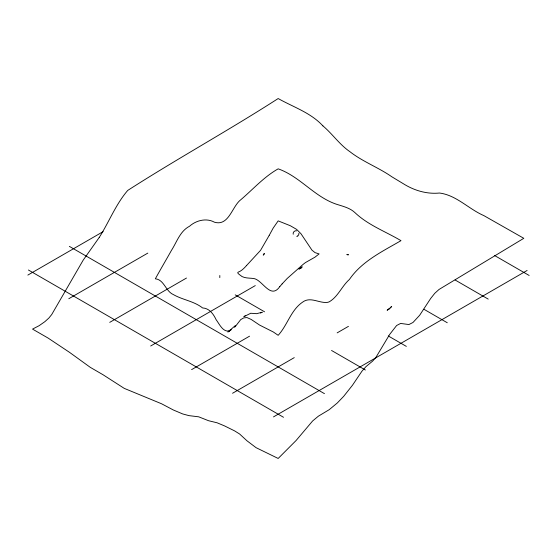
<?xml version="1.0" encoding="UTF-8"?>
<svg xmlns="http://www.w3.org/2000/svg" width="557" height="557" viewBox="0 0 557 557"><rect width="100%" height="100%" fill="white"/><g stroke="black" fill="none" stroke-linecap="round" stroke-linejoin="round"><path stroke-width="0.84" d="M219.799 277.623L219.813 275.499M269.163 235.451L260.572 250.323L246.605 265.48M269.233 235.326L273.181 228.085L278.173 220.878L290.343 225.745L296.582 229.366L300.961 233.703L311.941 250.121L315.032 252.627L319.105 253.915L314.942 257.188L305.514 262.542A37.277 21.521 -60 0 0 302.367 265.028L287.217 278.451L282.1 283.917M99.216 237.463C109.068 222.006 115.696 204.384 127.741 190.417C177.133 158.717 228.76 130.345 278.173 98.54C293.4 107.132 310.757 112.695 322.914 125.889M99.216 237.47L83.216 260.098L51.724 314.524L48.863 318.054L44.832 321.688L39.15 325.671L32.536 329.103L48.055 338.043L69.514 352.337L90.241 367.321L103.073 374.77L124.246 388.375L161.551 403.762L173.338 409.987L182.731 413.955L188.934 415.626L198.717 416.824L208.555 420.716L217.091 422.791L224.492 425.882L234.546 430.853L239.601 433.994L246.953 440.768L256.046 447.654L278.173 458.46L296.129 440.462L312.651 420.932L318.388 416.176L329.208 409.68L337.305 402.976L343.732 396.278L352.442 385.291L361.904 371.254L365.942 366.659L372.661 361.082L375.982 357.288L389.649 334.458L396.633 325.497L400.608 323.443L408.935 324.543L412.995 322.468L419.63 315.311L430.707 298.427L434.78 293.302L439.02 289.466L523.803 238.312L483.789 215.573C468.667 209.028 456.28 195.089 439.459 193.028C426.739 194.302 414.074 190.487 403.324 183.719L391.829 176.778C378.475 167.462 362.886 161.781 350.019 151.769C339.568 144.618 332.487 133.959 322.935 125.903M235.534 326.263L240.708 319.621L243.75 317.88L247.009 317.574L251.228 319.46L259.583 325.065L273.341 332.007L278.173 335.314C287.447 325.197 290.845 310.235 302.423 302.263C310.2 296.233 318.834 303.224 327.07 302.416A13.201 7.624 -60 0 0 329.389 301.741C338.141 296.526 341.88 286.089 349.427 279.447C361.869 261.247 382.464 251.437 400.984 240.659C385.486 231.454 368.219 225.223 354.934 212.621C350.471 208.422 344.686 206.807 338.99 205.018C315.436 198.383 300.926 176.854 278.173 168.834C263.475 177.175 252.474 189.993 239.684 200.666C231.789 207.956 228.3 226.351 214.417 222.194C206.452 217.731 196.106 220.356 189.54 226.239C179.967 231.197 176.868 242.017 171.389 250.49C166.097 259.966 160.555 269.275 155.354 278.799C164.169 279.621 165.617 291.339 173.429 294.611C182.752 299.965 193.961 301.128 202.595 307.944C209.481 308.286 213.449 314.092 216.165 319.76C219.437 324.049 223.148 332.905 229.86 330.712M279.774 286.646C270.688 299.61 262.925 280.651 254.222 278.611C250.156 277.915 245.853 278.472 242.017 276.544C240.916 275.541 236.133 272.777 238.166 272.171C241.627 270.925 244.196 268.147 246.598 265.487M279.788 286.632L282.072 283.952M229.971 330.266L235.339 325.553M234.525 327.293L235.416 326.402M296.644 230.814C294.695 230.32 292.71 232.297 293.212 234.246M297.835 235.924L298.726 234.734L298.907 233.265M229.122 331.032L230.556 329.786M299.972 268.606L302.214 266.824L300 268.481M228.21 331.777L231.002 329.73L227.827 332.007M229.442 330.851L231.002 329.73M245.24 315.749L243.869 316.682L250.747 313.257L256.603 313.675L262.284 312.219L260.467 313.027M297.696 236.029L296.77 236.453M299.067 269.094L301.358 267.729L299.025 268.913M27.85 275.088L103.115 231.642M68.79 298.726L147.814 253.101M109.729 322.364L186.491 278.04M150.669 346.001L255.28 285.602M191.601 369.632L249.557 336.177M232.541 393.27L294.256 357.636M337.159 332.87L348.445 326.353M273.48 416.908L527.11 270.472M494.532 255.489L529.15 275.471M455.104 279.99L488.211 299.109M423.947 309.274L447.271 322.747M388.278 335.955L406.332 346.377M235.214 294.855L264.561 311.802M331.533 350.464L365.399 370.015M69.36 246.368L324.459 393.653M28.421 270.006L283.52 417.284M263.9 254.145L263.238 255.134L264.373 253.519L263.9 254.145M391.662 306.441L390.046 308.07L391.662 306.441M388.828 309.051L387.136 310.256L389.538 308.627L388.828 309.051M348.355 254.786L346.983 254.633L348.355 254.786"/></g></svg>
